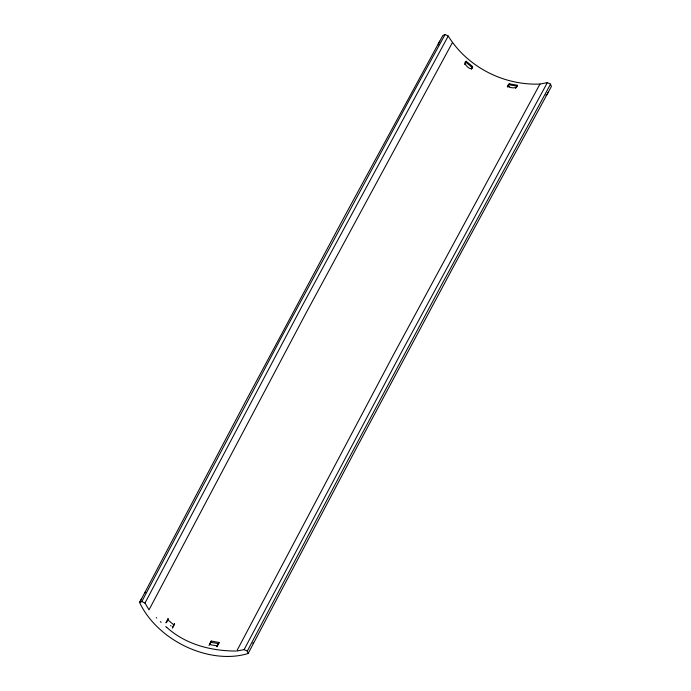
<?xml version="1.0" encoding="UTF-8"?>
<svg xmlns="http://www.w3.org/2000/svg" width="691" height="691" viewBox="0 0 691 691"><rect width="100%" height="100%" fill="white"/><g stroke="black" fill="none" stroke-linecap="round" stroke-linejoin="round"><path stroke-width="1.04" d="M166.35 621.986L165.995 622.85L168.163 618.531L166.669 622.263M172.309 628.188L174.391 623.705M172.733 627.402L174.503 623.792M209.036 645.446L211.23 641.049L209.459 644.66M217.328 645.938L216.974 646.811L219.142 642.483L217.224 645.921M464.611 64.531L466.226 61.292L472.575 66.552L471.34 69.074M507.652 87.118L509.302 83.81L517.205 85.243L515.581 88.483M141.405 599.062L139.608 602.492A77.306 54.606 28.1 0 0 248.138 653.496L355.848 449.202L453.702 266.242L548.291 92.153M439.752 41.158L345.163 215.246L247.318 398.206L139.608 602.492L141.81 601.55L279.941 340.084L409.694 99.245L445.056 34.55L448.234 36.044C467.418 67.027 503.566 85.52 539.965 84.069L547.367 82.626L550.546 84.121L551.392 86.496L546.736 94.987L545.752 95.108M452.268 42.859L306.234 312.66L149.014 609.859L144.989 603.044L302.2 305.854L448.234 36.044M539.965 84.069L393.939 353.87L236.719 651.069L244.122 649.626L401.333 352.436L547.367 82.626M248.138 653.496L247.3 651.112L346.761 462.365L442.145 283.768L550.546 84.121M466.226 61.292C461.243 62.959 473.076 73.246 472.575 66.552M509.302 83.81C503.342 87.498 518.431 89.951 517.205 85.243M445.056 34.55L442.862 35.5L438.206 43.991L438.759 44.837M235.657 651.043C211.014 650.939 185.559 644.409 166.937 627.514M253.528 643.209L252.673 643.088M218.762 642.423L211.325 641.067M216.853 645.86L209.736 644.573M508.913 84.76L516.851 86.116M210.72 642.293L218.658 643.649M141.81 601.55L144.989 603.044M244.122 649.626L247.3 651.112M171.092 625.986L170.565 625.554M465.872 62.164L472.186 67.502M167.68 619.697L173.994 625.035M166.704 627.316L165.771 626.521M144.989 592.213L145.68 592.818M161.167 622.366L160.372 621.615M156.753 618.074L156.304 617.616M509.258 86.781A77.306 54.606 28.1 0 1 507.22 86.254"/></g></svg>
